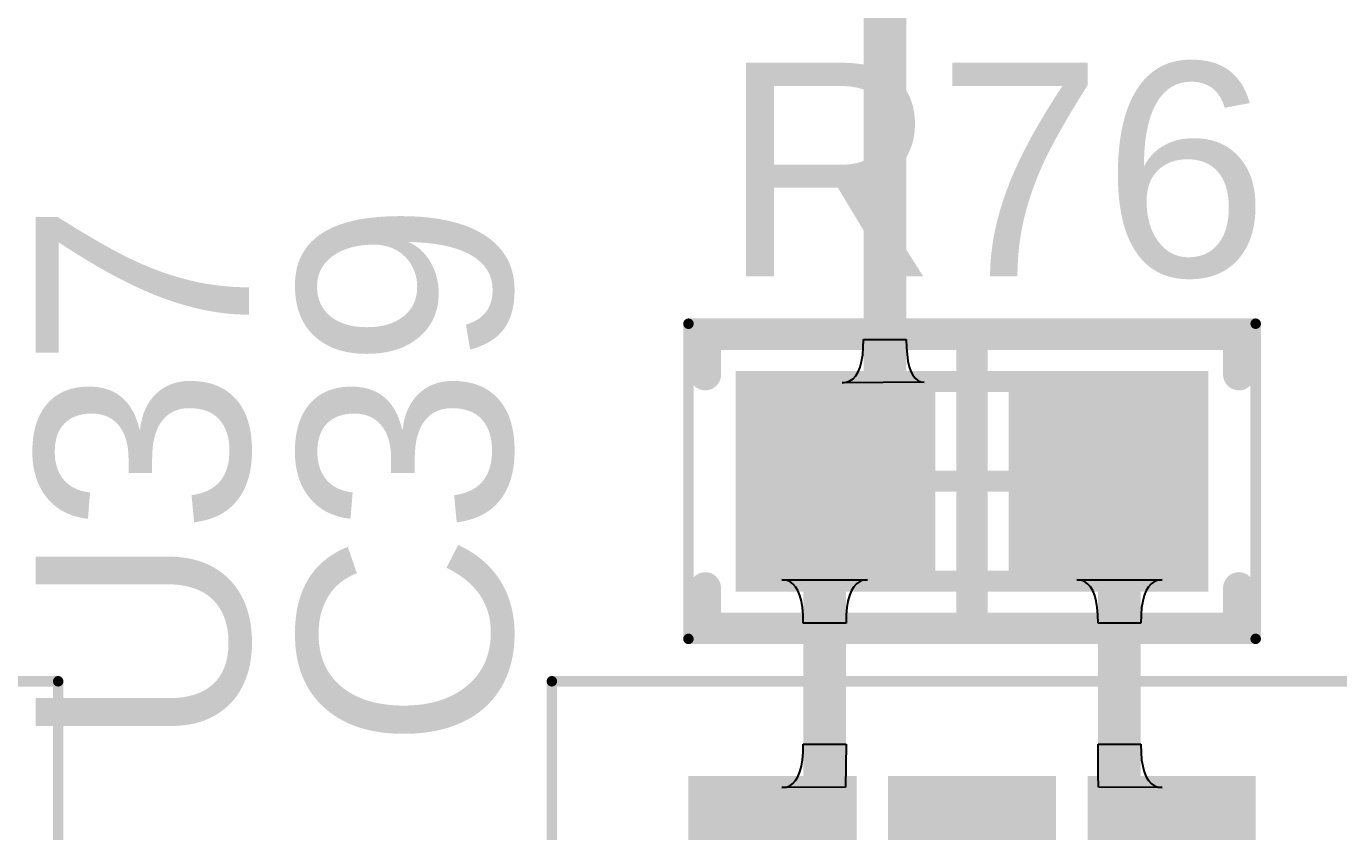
# Model space of a CAD drawing. Header units: inches. Extents: x -0.01 to 3.94, y -0.06 to 4.68.
# Drawn here: x 0.3028 to 0.5487, y 3.7443 to 3.8953 of the extents above; entities that cross this region are included whole.
import ezdxf

# ---------------------------------------------------------------- set-up
doc = ezdxf.new("R2010")
doc.units = ezdxf.units.IN
doc.header["$MEASUREMENT"] = 0
for name, color, linetype in [('Top 3D Body', 56, 'Continuous'), ('Top Courtyard', 56, 'Continuous'), ('Top Layer', 1, 'Continuous'), ('Top Overlay', 2, 'Continuous'), ('Top Paste', 8, 'Continuous'), ('Top Solder', 216, 'Continuous')]:
    doc.layers.add(name, color=color, linetype=linetype)
doc.styles.add('Arial', font='', dxfattribs={"height": 0.2})
doc.styles.get('Arial').set_extended_font_data('Arial')

# ---------------------------------------------------------------- blocks, each defined once
blk = doc.blocks.new('A3DDA0BC_073E_4B18_9613_F713A7EC1E27_427')
at = {"layer": 'Top Layer'}
for points in [[(-0.07283, 0.02362), (-0.07283, 0.05118), (-0.02165, 0.05118), (-0.02165, 0.02362)], [(0.02165, 0.02362), (0.02165, 0.05118), (0.07283, 0.05118), (0.07283, 0.02362)], [(-0.07283, -0.01378), (-0.07283, 0.01378), (-0.02165, 0.01378), (-0.02165, -0.01378)], [(-0.07283, -0.05118), (-0.07283, -0.02362), (-0.02165, -0.02362), (-0.02165, -0.05118)], [(0.02165, -0.05118), (0.02165, -0.02362), (0.07283, -0.02362), (0.07283, -0.05118)]]:
    blk.add_hatch(color=1, dxfattribs=at).paths.add_polyline_path(points)
at = {"layer": 'Top Paste'}
for points in [[(-0.07283, 0.02362), (-0.07283, 0.05118), (-0.02165, 0.05118), (-0.02165, 0.02362)], [(0.02165, 0.02362), (0.02165, 0.05118), (0.07283, 0.05118), (0.07283, 0.02362)], [(-0.07283, -0.01378), (-0.07283, 0.01378), (-0.02165, 0.01378), (-0.02165, -0.01378)], [(-0.07283, -0.05118), (-0.07283, -0.02362), (-0.02165, -0.02362), (-0.02165, -0.05118)], [(0.02165, -0.05118), (0.02165, -0.02362), (0.07283, -0.02362), (0.07283, -0.05118)]]:
    blk.add_hatch(color=8, dxfattribs=at).paths.add_polyline_path(points)
at = {"layer": 'Top Solder'}
for points in [[(-0.0748, 0.02165), (-0.0748, 0.05315), (-0.01969, 0.05315), (-0.01969, 0.02165)], [(0.01968, 0.02165), (0.01968, 0.05315), (0.0748, 0.05315), (0.0748, 0.02165)], [(-0.0748, -0.01575), (-0.0748, 0.01575), (-0.01969, 0.01575), (-0.01969, -0.01575)], [(-0.0748, -0.05315), (-0.0748, -0.02165), (-0.01969, -0.02165), (-0.01969, -0.05315)], [(0.01968, -0.05315), (0.01968, -0.02165), (0.0748, -0.02165), (0.0748, -0.05315)]]:
    blk.add_hatch(color=216, dxfattribs=at).paths.add_polyline_path(points)
at = {"layer": 'Top 3D Body'}
for points in [[(-0.03346, -0.05905, 0.00394, 0.00394, 0), (-0.03346, 0.05906, 0.00394, 0.00394, 0)], [(0.03346, 0.05906, 0.00394, 0.00394, 0), (-0.03346, 0.05906, 0.00394, 0.00394, 0)], [(0.03346, -0.05905, 0.00394, 0.00394, 0), (0.03346, 0.05906, 0.00394, 0.00394, 0)], [(0.03346, -0.05905, 0.00394, 0.00394, 0), (-0.03346, -0.05905, 0.00394, 0.00394, 0)]]:
    blk.add_lwpolyline(points, format="xyseb", dxfattribs=at)
for points in [[(-0.03445, 0.05906, 0.00197, 0.00197, 1), (-0.03248, 0.05906, 0.00197, 0.00197, 1)], [(-0.03445, 0.05906, 0.00197, 0.00197, 1), (-0.03248, 0.05906, 0.00197, 0.00197, 1)], [(0.03248, 0.05906, 0.00197, 0.00197, 1), (0.03445, 0.05906, 0.00197, 0.00197, 1)], [(0.03248, 0.05906, 0.00197, 0.00197, 1), (0.03445, 0.05906, 0.00197, 0.00197, 1)], [(-0.03445, -0.05905, 0.00197, 0.00197, 1), (-0.03248, -0.05905, 0.00197, 0.00197, 1)], [(-0.03445, -0.05905, 0.00197, 0.00197, 1), (-0.03248, -0.05905, 0.00197, 0.00197, 1)], [(0.03248, -0.05905, 0.00197, 0.00197, 1), (0.03445, -0.05905, 0.00197, 0.00197, 1)], [(0.03248, -0.05905, 0.00197, 0.00197, 1), (0.03445, -0.05905, 0.00197, 0.00197, 1)]]:
    blk.add_lwpolyline(points, format="xyseb", close=True, dxfattribs=at)
at = {"layer": 'Top Courtyard'}
for points in [[(-0.09252, -0.07874, 0.00197, 0.00197, 0), (-0.09252, 0.07874, 0.00197, 0.00197, 0)], [(0.09252, 0.07874, 0.00197, 0.00197, 0), (-0.09252, 0.07874, 0.00197, 0.00197, 0)], [(0.09252, -0.07874, 0.00197, 0.00197, 0), (0.09252, 0.07874, 0.00197, 0.00197, 0)], [(0, -0.01968, 0.00394, 0.00394, 0), (0, 0.01969, 0.00394, 0.00394, 0)], [(0.01969, 0, 0.00394, 0.00394, 0), (-0.01968, 0, 0.00394, 0.00394, 0)], [(0.09252, -0.07874, 0.00197, 0.00197, 0), (-0.09252, -0.07874, 0.00197, 0.00197, 0)]]:
    blk.add_lwpolyline(points, format="xyseb", dxfattribs=at)
for points in [[(-0.09301, 0.07874, 0.000984, 0.000984, 1), (-0.09203, 0.07874, 0.000984, 0.000984, 1)], [(-0.09301, 0.07874, 0.000984, 0.000984, 1), (-0.09203, 0.07874, 0.000984, 0.000984, 1)], [(0.09203, 0.07874, 0.000984, 0.000984, 1), (0.09301, 0.07874, 0.000984, 0.000984, 1)], [(0.09203, 0.07874, 0.000984, 0.000984, 1), (0.09301, 0.07874, 0.000984, 0.000984, 1)], [(-0.00098, 0.01969, 0.00197, 0.00197, 1), (0.00098, 0.01969, 0.00197, 0.00197, 1)], [(-0.02067, 0, 0.00197, 0.00197, 1), (-0.0187, 0, 0.00197, 0.00197, 1)], [(0.0187, 0, 0.00197, 0.00197, 1), (0.02067, 0, 0.00197, 0.00197, 1)], [(-0.00098, -0.01968, 0.00197, 0.00197, 1), (0.00098, -0.01968, 0.00197, 0.00197, 1)], [(-0.09301, -0.07874, 0.000984, 0.000984, 1), (-0.09203, -0.07874, 0.000984, 0.000984, 1)], [(-0.09301, -0.07874, 0.000984, 0.000984, 1), (-0.09203, -0.07874, 0.000984, 0.000984, 1)], [(0.09203, -0.07874, 0.000984, 0.000984, 1), (0.09301, -0.07874, 0.000984, 0.000984, 1)], [(0.09203, -0.07874, 0.000984, 0.000984, 1), (0.09301, -0.07874, 0.000984, 0.000984, 1)]]:
    blk.add_lwpolyline(points, format="xyseb", close=True, dxfattribs=at)
at = {"layer": 'Top Overlay'}
for points in [[(-0.04232, 0.07283, 0.00984, 0.00984, 1), (-0.05217, 0.07283, 0.00984, 0.00984, 1)], [(-0.05463, 0.07283, 0.00492, 0.00492, 1), (-0.0497, 0.07283, 0.00492, 0.00492, 1)], [(-0.04478, 0.07283, 0.00492, 0.00492, 1), (-0.03986, 0.07283, 0.00492, 0.00492, 1)], [(-0.00787, 0.05906, 0.00394, 0.00394, 1), (-0.00394, 0.05906, 0.00394, 0.00394, 1)], [(-0.00787, 0.05906, 0.00394, 0.00394, 1), (-0.00394, 0.05906, 0.00394, 0.00394, 1)], [(0.00394, 0.05906, 0.00394, 0.00394, 1), (0.00787, 0.05906, 0.00394, 0.00394, 1)], [(0.00394, 0.05906, 0.00394, 0.00394, 1), (0.00787, 0.05906, 0.00394, 0.00394, 1)], [(-0.00787, -0.05905, 0.00394, 0.00394, 1), (-0.00394, -0.05905, 0.00394, 0.00394, 1)], [(-0.00787, -0.05905, 0.00394, 0.00394, 1), (-0.00394, -0.05905, 0.00394, 0.00394, 1)], [(0.00394, -0.05905, 0.00394, 0.00394, 1), (0.00787, -0.05905, 0.00394, 0.00394, 1)], [(0.00394, -0.05905, 0.00394, 0.00394, 1), (0.00787, -0.05905, 0.00394, 0.00394, 1)]]:
    blk.add_lwpolyline(points, format="xyseb", close=True, dxfattribs=at)
for points in [[(0.00591, 0.05906, 0.00787, 0.00787, 0), (-0.00591, 0.05906, 0.00787, 0.00787, 0)], [(-0.00591, -0.05905, 0.00787, 0.00787, 0), (-0.00591, 0.05906, 0.00787, 0.00787, 0)], [(0.00591, -0.05905, 0.00787, 0.00787, 0), (0.00591, 0.05906, 0.00787, 0.00787, 0)], [(0.00591, -0.05905, 0.00787, 0.00787, 0), (-0.00591, -0.05905, 0.00787, 0.00787, 0)]]:
    blk.add_lwpolyline(points, format="xyseb", dxfattribs=at)
blk = doc.blocks.new('A3DDA0BC_073E_4B18_9613_F713A7EC1E27_429')
at = {"layer": 'Top Layer'}
for points in [[(-0.07283, 0.02362), (-0.07283, 0.05118), (-0.02165, 0.05118), (-0.02165, 0.02362)], [(0.02165, 0.02362), (0.02165, 0.05118), (0.07283, 0.05118), (0.07283, 0.02362)], [(-0.07283, -0.01378), (-0.07283, 0.01378), (-0.02165, 0.01378), (-0.02165, -0.01378)], [(-0.07283, -0.05118), (-0.07283, -0.02362), (-0.02165, -0.02362), (-0.02165, -0.05118)], [(0.02165, -0.05118), (0.02165, -0.02362), (0.07283, -0.02362), (0.07283, -0.05118)]]:
    blk.add_hatch(color=1, dxfattribs=at).paths.add_polyline_path(points)
at = {"layer": 'Top Paste'}
for points in [[(-0.07283, 0.02362), (-0.07283, 0.05118), (-0.02165, 0.05118), (-0.02165, 0.02362)], [(0.02165, 0.02362), (0.02165, 0.05118), (0.07283, 0.05118), (0.07283, 0.02362)], [(-0.07283, -0.01378), (-0.07283, 0.01378), (-0.02165, 0.01378), (-0.02165, -0.01378)], [(-0.07283, -0.05118), (-0.07283, -0.02362), (-0.02165, -0.02362), (-0.02165, -0.05118)], [(0.02165, -0.05118), (0.02165, -0.02362), (0.07283, -0.02362), (0.07283, -0.05118)]]:
    blk.add_hatch(color=8, dxfattribs=at).paths.add_polyline_path(points)
at = {"layer": 'Top Solder'}
for points in [[(-0.0748, 0.02165), (-0.0748, 0.05315), (-0.01969, 0.05315), (-0.01969, 0.02165)], [(0.01968, 0.02165), (0.01968, 0.05315), (0.0748, 0.05315), (0.0748, 0.02165)], [(-0.0748, -0.01575), (-0.0748, 0.01575), (-0.01969, 0.01575), (-0.01969, -0.01575)], [(-0.0748, -0.05315), (-0.0748, -0.02165), (-0.01969, -0.02165), (-0.01969, -0.05315)], [(0.01968, -0.05315), (0.01968, -0.02165), (0.0748, -0.02165), (0.0748, -0.05315)]]:
    blk.add_hatch(color=216, dxfattribs=at).paths.add_polyline_path(points)
at = {"layer": 'Top 3D Body'}
for points in [[(-0.03346, -0.05905, 0.00394, 0.00394, 0), (-0.03346, 0.05906, 0.00394, 0.00394, 0)], [(0.03346, 0.05906, 0.00394, 0.00394, 0), (-0.03346, 0.05906, 0.00394, 0.00394, 0)], [(0.03346, -0.05905, 0.00394, 0.00394, 0), (0.03346, 0.05906, 0.00394, 0.00394, 0)], [(0.03346, -0.05905, 0.00394, 0.00394, 0), (-0.03346, -0.05905, 0.00394, 0.00394, 0)]]:
    blk.add_lwpolyline(points, format="xyseb", dxfattribs=at)
for points in [[(-0.03445, 0.05906, 0.00197, 0.00197, 1), (-0.03248, 0.05906, 0.00197, 0.00197, 1)], [(-0.03445, 0.05906, 0.00197, 0.00197, 1), (-0.03248, 0.05906, 0.00197, 0.00197, 1)], [(0.03248, 0.05906, 0.00197, 0.00197, 1), (0.03445, 0.05906, 0.00197, 0.00197, 1)], [(0.03248, 0.05906, 0.00197, 0.00197, 1), (0.03445, 0.05906, 0.00197, 0.00197, 1)], [(-0.03445, -0.05905, 0.00197, 0.00197, 1), (-0.03248, -0.05905, 0.00197, 0.00197, 1)], [(-0.03445, -0.05905, 0.00197, 0.00197, 1), (-0.03248, -0.05905, 0.00197, 0.00197, 1)], [(0.03248, -0.05905, 0.00197, 0.00197, 1), (0.03445, -0.05905, 0.00197, 0.00197, 1)], [(0.03248, -0.05905, 0.00197, 0.00197, 1), (0.03445, -0.05905, 0.00197, 0.00197, 1)]]:
    blk.add_lwpolyline(points, format="xyseb", close=True, dxfattribs=at)
at = {"layer": 'Top Courtyard'}
for points in [[(-0.09252, -0.07874, 0.00197, 0.00197, 0), (-0.09252, 0.07874, 0.00197, 0.00197, 0)], [(0.09252, 0.07874, 0.00197, 0.00197, 0), (-0.09252, 0.07874, 0.00197, 0.00197, 0)], [(0.09252, -0.07874, 0.00197, 0.00197, 0), (0.09252, 0.07874, 0.00197, 0.00197, 0)], [(0, -0.01968, 0.00394, 0.00394, 0), (0, 0.01969, 0.00394, 0.00394, 0)], [(0.01969, 0, 0.00394, 0.00394, 0), (-0.01968, 0, 0.00394, 0.00394, 0)], [(0.09252, -0.07874, 0.00197, 0.00197, 0), (-0.09252, -0.07874, 0.00197, 0.00197, 0)]]:
    blk.add_lwpolyline(points, format="xyseb", dxfattribs=at)
for points in [[(-0.09301, 0.07874, 0.000984, 0.000984, 1), (-0.09203, 0.07874, 0.000984, 0.000984, 1)], [(-0.09301, 0.07874, 0.000984, 0.000984, 1), (-0.09203, 0.07874, 0.000984, 0.000984, 1)], [(0.09203, 0.07874, 0.000984, 0.000984, 1), (0.09301, 0.07874, 0.000984, 0.000984, 1)], [(0.09203, 0.07874, 0.000984, 0.000984, 1), (0.09301, 0.07874, 0.000984, 0.000984, 1)], [(-0.00098, 0.01969, 0.00197, 0.00197, 1), (0.00098, 0.01969, 0.00197, 0.00197, 1)], [(-0.02067, 0, 0.00197, 0.00197, 1), (-0.0187, 0, 0.00197, 0.00197, 1)], [(0.0187, 0, 0.00197, 0.00197, 1), (0.02067, 0, 0.00197, 0.00197, 1)], [(-0.00098, -0.01968, 0.00197, 0.00197, 1), (0.00098, -0.01968, 0.00197, 0.00197, 1)], [(-0.09301, -0.07874, 0.000984, 0.000984, 1), (-0.09203, -0.07874, 0.000984, 0.000984, 1)], [(-0.09301, -0.07874, 0.000984, 0.000984, 1), (-0.09203, -0.07874, 0.000984, 0.000984, 1)], [(0.09203, -0.07874, 0.000984, 0.000984, 1), (0.09301, -0.07874, 0.000984, 0.000984, 1)], [(0.09203, -0.07874, 0.000984, 0.000984, 1), (0.09301, -0.07874, 0.000984, 0.000984, 1)]]:
    blk.add_lwpolyline(points, format="xyseb", close=True, dxfattribs=at)
at = {"layer": 'Top Overlay'}
for points in [[(-0.04232, 0.07283, 0.00984, 0.00984, 1), (-0.05217, 0.07283, 0.00984, 0.00984, 1)], [(-0.05463, 0.07283, 0.00492, 0.00492, 1), (-0.0497, 0.07283, 0.00492, 0.00492, 1)], [(-0.04478, 0.07283, 0.00492, 0.00492, 1), (-0.03986, 0.07283, 0.00492, 0.00492, 1)], [(-0.00787, 0.05906, 0.00394, 0.00394, 1), (-0.00394, 0.05906, 0.00394, 0.00394, 1)], [(-0.00787, 0.05906, 0.00394, 0.00394, 1), (-0.00394, 0.05906, 0.00394, 0.00394, 1)], [(0.00394, 0.05906, 0.00394, 0.00394, 1), (0.00787, 0.05906, 0.00394, 0.00394, 1)], [(0.00394, 0.05906, 0.00394, 0.00394, 1), (0.00787, 0.05906, 0.00394, 0.00394, 1)], [(-0.00787, -0.05905, 0.00394, 0.00394, 1), (-0.00394, -0.05905, 0.00394, 0.00394, 1)], [(-0.00787, -0.05905, 0.00394, 0.00394, 1), (-0.00394, -0.05905, 0.00394, 0.00394, 1)], [(0.00394, -0.05905, 0.00394, 0.00394, 1), (0.00787, -0.05905, 0.00394, 0.00394, 1)], [(0.00394, -0.05905, 0.00394, 0.00394, 1), (0.00787, -0.05905, 0.00394, 0.00394, 1)]]:
    blk.add_lwpolyline(points, format="xyseb", close=True, dxfattribs=at)
for points in [[(0.00591, 0.05906, 0.00787, 0.00787, 0), (-0.00591, 0.05906, 0.00787, 0.00787, 0)], [(-0.00591, -0.05905, 0.00787, 0.00787, 0), (-0.00591, 0.05906, 0.00787, 0.00787, 0)], [(0.00591, -0.05905, 0.00787, 0.00787, 0), (0.00591, 0.05906, 0.00787, 0.00787, 0)], [(0.00591, -0.05905, 0.00787, 0.00787, 0), (-0.00591, -0.05905, 0.00787, 0.00787, 0)]]:
    blk.add_lwpolyline(points, format="xyseb", dxfattribs=at)
blk = doc.blocks.new('RES_0603_1608_478')
at = {"layer": 'Top Layer'}
for points in [[(-0.04232, -0.0187), (-0.04232, 0.0187), (-0.00886, 0.0187), (-0.00886, -0.0187)], [(0.00886, -0.0187), (0.00886, 0.0187), (0.04232, 0.0187), (0.04232, -0.0187)]]:
    blk.add_hatch(color=1, dxfattribs=at).paths.add_polyline_path(points)
at = {"layer": 'Top Paste'}
for points in [[(-0.04232, -0.0187), (-0.04232, 0.0187), (-0.00886, 0.0187), (-0.00886, -0.0187)], [(0.00886, -0.0187), (0.00886, 0.0187), (0.04232, 0.0187), (0.04232, -0.0187)]]:
    blk.add_hatch(color=8, dxfattribs=at).paths.add_polyline_path(points)
at = {"layer": 'Top Solder'}
for points in [[(-0.04429, -0.02067), (-0.04429, 0.02067), (-0.00689, 0.02067), (-0.00689, -0.02067)], [(0.00689, -0.02067), (0.00689, 0.02067), (0.04429, 0.02067), (0.04429, -0.02067)]]:
    blk.add_hatch(color=216, dxfattribs=at).paths.add_polyline_path(points)
at = {"layer": 'Top 3D Body'}
for points in [[(-0.03445, 0.0187, 0.00394, 0.00394, 0), (0.03445, 0.0187, 0.00394, 0.00394, 0)], [(-0.03445, -0.0187, 0.00394, 0.00394, 0), (-0.03445, 0.0187, 0.00394, 0.00394, 0)], [(0.03445, -0.0187, 0.00394, 0.00394, 0), (0.03445, 0.0187, 0.00394, 0.00394, 0)], [(-0.03445, -0.0187, 0.00394, 0.00394, 0), (0.03445, -0.0187, 0.00394, 0.00394, 0)]]:
    blk.add_lwpolyline(points, format="xyseb", dxfattribs=at)
for points in [[(-0.03543, 0.0187, 0.00197, 0.00197, 1), (-0.03346, 0.0187, 0.00197, 0.00197, 1)], [(-0.03543, 0.0187, 0.00197, 0.00197, 1), (-0.03346, 0.0187, 0.00197, 0.00197, 1)], [(0.03346, 0.0187, 0.00197, 0.00197, 1), (0.03543, 0.0187, 0.00197, 0.00197, 1)], [(0.03346, 0.0187, 0.00197, 0.00197, 1), (0.03543, 0.0187, 0.00197, 0.00197, 1)], [(-0.03543, -0.0187, 0.00197, 0.00197, 1), (-0.03346, -0.0187, 0.00197, 0.00197, 1)], [(-0.03543, -0.0187, 0.00197, 0.00197, 1), (-0.03346, -0.0187, 0.00197, 0.00197, 1)], [(0.03346, -0.0187, 0.00197, 0.00197, 1), (0.03543, -0.0187, 0.00197, 0.00197, 1)], [(0.03346, -0.0187, 0.00197, 0.00197, 1), (0.03543, -0.0187, 0.00197, 0.00197, 1)]]:
    blk.add_lwpolyline(points, format="xyseb", close=True, dxfattribs=at)
at = {"layer": 'Top Courtyard'}
for points in [[(-0.05315, 0.02953, 0.00197, 0.00197, 0), (0.05315, 0.02953, 0.00197, 0.00197, 0)], [(-0.05315, -0.02953, 0.00197, 0.00197, 0), (-0.05315, 0.02953, 0.00197, 0.00197, 0)], [(0.05315, -0.02953, 0.00197, 0.00197, 0), (0.05315, 0.02953, 0.00197, 0.00197, 0)], [(0, -0.0187, 0.00394, 0.00394, 0), (0, 0.0187, 0.00394, 0.00394, 0)], [(-0.0187, 0, 0.00394, 0.00394, 0), (0.0187, 0, 0.00394, 0.00394, 0)], [(-0.05315, -0.02953, 0.00197, 0.00197, 0), (0.05315, -0.02953, 0.00197, 0.00197, 0)]]:
    blk.add_lwpolyline(points, format="xyseb", dxfattribs=at)
for points in [[(-0.05364, 0.02953, 0.000984, 0.000984, 1), (-0.05266, 0.02953, 0.000984, 0.000984, 1)], [(-0.05364, 0.02953, 0.000984, 0.000984, 1), (-0.05266, 0.02953, 0.000984, 0.000984, 1)], [(0.05266, 0.02953, 0.000984, 0.000984, 1), (0.05364, 0.02953, 0.000984, 0.000984, 1)], [(0.05266, 0.02953, 0.000984, 0.000984, 1), (0.05364, 0.02953, 0.000984, 0.000984, 1)], [(-0.00098, 0.0187, 0.00197, 0.00197, 1), (0.00098, 0.0187, 0.00197, 0.00197, 1)], [(-0.01968, 0, 0.00197, 0.00197, 1), (-0.01772, 0, 0.00197, 0.00197, 1)], [(0.01772, 0, 0.00197, 0.00197, 1), (0.01968, 0, 0.00197, 0.00197, 1)], [(-0.00098, -0.0187, 0.00197, 0.00197, 1), (0.00098, -0.0187, 0.00197, 0.00197, 1)], [(-0.05364, -0.02953, 0.000984, 0.000984, 1), (-0.05266, -0.02953, 0.000984, 0.000984, 1)], [(-0.05364, -0.02953, 0.000984, 0.000984, 1), (-0.05266, -0.02953, 0.000984, 0.000984, 1)], [(0.05266, -0.02953, 0.000984, 0.000984, 1), (0.05364, -0.02953, 0.000984, 0.000984, 1)], [(0.05266, -0.02953, 0.000984, 0.000984, 1), (0.05364, -0.02953, 0.000984, 0.000984, 1)]]:
    blk.add_lwpolyline(points, format="xyseb", close=True, dxfattribs=at)
at = {"layer": 'Top Overlay'}
for points in [[(-0.05, 0.02756, 0.00591, 0.00591, 0), (0.05, 0.02756, 0.00591, 0.00591, 0)], [(-0.05, 0.02, 0.00591, 0.00591, 0), (-0.05, 0.02756, 0.00591, 0.00591, 0)], [(0, -0.02756, 0.00591, 0.00591, 0), (0, 0.02756, 0.00591, 0.00591, 0)], [(0.05, 0.02, 0.00591, 0.00591, 0), (0.05, 0.02756, 0.00591, 0.00591, 0)], [(-0.05, -0.02756, 0.00591, 0.00591, 0), (-0.05, -0.02, 0.00591, 0.00591, 0)], [(0.05, -0.02756, 0.00591, 0.00591, 0), (0.05, -0.02, 0.00591, 0.00591, 0)], [(-0.05, -0.02756, 0.00591, 0.00591, 0), (0.05, -0.02756, 0.00591, 0.00591, 0)]]:
    blk.add_lwpolyline(points, format="xyseb", dxfattribs=at)
for points in [[(-0.05148, 0.02756, 0.00295, 0.00295, 1), (-0.04852, 0.02756, 0.00295, 0.00295, 1)], [(-0.05148, 0.02756, 0.00295, 0.00295, 1), (-0.04852, 0.02756, 0.00295, 0.00295, 1)], [(-0.00148, 0.02756, 0.00295, 0.00295, 1), (0.00148, 0.02756, 0.00295, 0.00295, 1)], [(0.04852, 0.02756, 0.00295, 0.00295, 1), (0.05148, 0.02756, 0.00295, 0.00295, 1)], [(0.04852, 0.02756, 0.00295, 0.00295, 1), (0.05148, 0.02756, 0.00295, 0.00295, 1)], [(-0.05148, 0.02, 0.00295, 0.00295, 1), (-0.04852, 0.02, 0.00295, 0.00295, 1)], [(0.04852, 0.02, 0.00295, 0.00295, 1), (0.05148, 0.02, 0.00295, 0.00295, 1)], [(-0.05148, -0.02, 0.00295, 0.00295, 1), (-0.04852, -0.02, 0.00295, 0.00295, 1)], [(0.04852, -0.02, 0.00295, 0.00295, 1), (0.05148, -0.02, 0.00295, 0.00295, 1)], [(-0.05148, -0.02756, 0.00295, 0.00295, 1), (-0.04852, -0.02756, 0.00295, 0.00295, 1)], [(-0.05148, -0.02756, 0.00295, 0.00295, 1), (-0.04852, -0.02756, 0.00295, 0.00295, 1)], [(-0.00148, -0.02756, 0.00295, 0.00295, 1), (0.00148, -0.02756, 0.00295, 0.00295, 1)], [(0.04852, -0.02756, 0.00295, 0.00295, 1), (0.05148, -0.02756, 0.00295, 0.00295, 1)], [(0.04852, -0.02756, 0.00295, 0.00295, 1), (0.05148, -0.02756, 0.00295, 0.00295, 1)]]:
    blk.add_lwpolyline(points, format="xyseb", close=True, dxfattribs=at)

msp = doc.modelspace()

# ---------------------------------------------------------------- linework, layer by layer
at = {"layer": 'Top Layer'}
for p, q in [((0.4595, 3.83367), (0.45962, 3.83504)), ((0.45962, 3.83504), (0.45966, 3.83658)), ((0.45966, 3.83658), (0.46766, 3.83658)), ((0.46766, 3.83658), (0.4677, 3.83506)), ((0.4677, 3.83506), (0.46796, 3.8325)), ((0.45902, 3.8314), (0.4593, 3.83245)), ((0.4593, 3.83245), (0.4595, 3.83367)), ((0.46796, 3.8325), (0.4682, 3.83146)), ((0.4577, 3.8292), (0.45822, 3.82978)), ((0.45822, 3.82978), (0.45866, 3.83051)), ((0.45866, 3.83051), (0.45902, 3.8314)), ((0.4682, 3.83146), (0.4685, 3.83058)), ((0.4685, 3.83058), (0.46887, 3.82986)), ((0.46887, 3.82986), (0.46931, 3.8293)), ((0.47102, 3.82858), (0.45566, 3.82846)), ((0.45566, 3.82846), (0.45642, 3.82855)), ((0.45642, 3.82855), (0.4571, 3.8288)), ((0.4571, 3.8288), (0.4577, 3.8292)), ((0.46931, 3.8293), (0.46981, 3.8289)), ((0.46981, 3.8289), (0.47038, 3.82866)), ((0.47038, 3.82866), (0.47102, 3.82858)), ((0.44514, 3.79146), (0.44438, 3.79154)), ((0.44438, 3.79154), (0.46038, 3.79154)), ((0.44582, 3.79121), (0.44514, 3.79146)), ((0.44642, 3.79081), (0.44582, 3.79121)), ((0.44694, 3.79024), (0.44642, 3.79081)), ((0.45834, 3.79081), (0.45782, 3.79024)), ((0.45894, 3.79121), (0.45834, 3.79081)), ((0.45962, 3.79146), (0.45894, 3.79121)), ((0.46038, 3.79154), (0.45962, 3.79146)), ((0.50038, 3.79146), (0.49962, 3.79154)), ((0.49962, 3.79154), (0.51562, 3.79154)), ((0.50106, 3.79121), (0.50038, 3.79146)), ((0.50166, 3.79081), (0.50106, 3.79121)), ((0.50218, 3.79024), (0.50166, 3.79081)), ((0.51358, 3.79081), (0.51306, 3.79024)), ((0.51418, 3.79121), (0.51358, 3.79081)), ((0.51486, 3.79146), (0.51418, 3.79121)), ((0.51562, 3.79154), (0.51486, 3.79146)), ((0.44738, 3.78951), (0.44694, 3.79024)), ((0.44774, 3.78862), (0.44738, 3.78951)), ((0.44802, 3.78756), (0.44774, 3.78862)), ((0.45702, 3.78862), (0.45674, 3.78756)), ((0.45738, 3.78951), (0.45702, 3.78862)), ((0.45782, 3.79024), (0.45738, 3.78951)), ((0.50262, 3.78951), (0.50218, 3.79024)), ((0.50298, 3.78862), (0.50262, 3.78951)), ((0.50326, 3.78756), (0.50298, 3.78862)), ((0.51226, 3.78862), (0.51198, 3.78756)), ((0.51262, 3.78951), (0.51226, 3.78862)), ((0.51306, 3.79024), (0.51262, 3.78951)), ((0.44822, 3.78634), (0.44802, 3.78756)), ((0.44834, 3.78496), (0.44822, 3.78634)), ((0.45654, 3.78634), (0.45642, 3.78496)), ((0.45674, 3.78756), (0.45654, 3.78634)), ((0.50346, 3.78634), (0.50326, 3.78756)), ((0.50358, 3.78496), (0.50346, 3.78634)), ((0.51178, 3.78634), (0.51166, 3.78496)), ((0.51198, 3.78756), (0.51178, 3.78634)), ((0.44838, 3.78342), (0.44834, 3.78496)), ((0.45638, 3.78342), (0.44838, 3.78342)), ((0.45642, 3.78496), (0.45638, 3.78342)), ((0.50362, 3.78342), (0.50358, 3.78496)), ((0.51162, 3.78342), (0.50362, 3.78342)), ((0.51166, 3.78496), (0.51162, 3.78342)), ((0.44822, 3.7578), (0.44834, 3.75918)), ((0.44834, 3.75918), (0.44838, 3.76071)), ((0.44838, 3.76071), (0.45638, 3.76071)), ((0.45638, 3.76071), (0.45626, 3.75271)), ((0.50362, 3.76071), (0.51162, 3.76071)), ((0.50365, 3.75471), (0.50362, 3.76071)), ((0.51162, 3.76071), (0.51166, 3.75918)), ((0.51166, 3.75918), (0.51178, 3.7578)), ((0.44774, 3.75554), (0.44802, 3.75659)), ((0.44802, 3.75659), (0.44822, 3.7578)), ((0.51178, 3.7578), (0.51198, 3.75659)), ((0.51198, 3.75659), (0.51226, 3.75554)), ((0.44642, 3.75334), (0.44694, 3.75391)), ((0.44694, 3.75391), (0.44738, 3.75464)), ((0.44738, 3.75464), (0.44774, 3.75554)), ((0.5037, 3.75303), (0.50365, 3.75471)), ((0.51226, 3.75554), (0.51262, 3.75464)), ((0.51262, 3.75464), (0.51306, 3.75391)), ((0.51306, 3.75391), (0.51358, 3.75334)), ((0.45626, 3.75271), (0.44438, 3.75259)), ((0.44438, 3.75259), (0.44514, 3.75268)), ((0.44514, 3.75268), (0.44582, 3.75293)), ((0.44582, 3.75293), (0.44642, 3.75334)), ((0.50372, 3.75279), (0.5037, 3.75303)), ((0.50374, 3.75271), (0.50372, 3.75279)), ((0.51562, 3.75259), (0.50374, 3.75271)), ((0.51358, 3.75334), (0.51418, 3.75293)), ((0.51418, 3.75293), (0.51486, 3.75268)), ((0.51486, 3.75268), (0.51562, 3.75259))]:
    msp.add_line(p, q, dxfattribs=at)
for points in [[(0.46366, 3.82128, 0.008, 0.008, 0), (0.46366, 4.10406, 0.008, 0.008, 0)], [(0.45238, 3.81, 0.008, 0.008, 0), (0.46366, 3.82128, 0.008, 0.008, 0)], [(0.45238, 3.73702, 0.008, 0.008, 0), (0.45238, 3.81, 0.008, 0.008, 0)], [(0.50559, 3.81, 0.008, 0.008, 0), (0.50762, 3.80797, 0.008, 0.008, 0)], [(0.50762, 3.73702, 0.008, 0.008, 0), (0.50762, 3.80797, 0.008, 0.008, 0)]]:
    msp.add_lwpolyline(points, format="xyseb", dxfattribs=at)
for points in [[(0.46166, 3.82128, 0.004, 0.004, 1), (0.46566, 3.82128, 0.004, 0.004, 1)], [(0.46166, 3.82128, 0.004, 0.004, 1), (0.46566, 3.82128, 0.004, 0.004, 1)], [(0.45038, 3.81, 0.004, 0.004, 1), (0.45438, 3.81, 0.004, 0.004, 1)], [(0.45038, 3.81, 0.004, 0.004, 1), (0.45438, 3.81, 0.004, 0.004, 1)], [(0.50359, 3.81, 0.004, 0.004, 1), (0.50759, 3.81, 0.004, 0.004, 1)], [(0.50562, 3.80797, 0.004, 0.004, 1), (0.50962, 3.80797, 0.004, 0.004, 1)], [(0.50562, 3.80797, 0.004, 0.004, 1), (0.50962, 3.80797, 0.004, 0.004, 1)]]:
    msp.add_lwpolyline(points, format="xyseb", close=True, dxfattribs=at)

# ---------------------------------------------------------------- block references
for name, p, rotation in [('RES_0603_1608_478', (0.48, 3.81), 360), ('A3DDA0BC_073E_4B18_9613_F713A7EC1E27_427', (0.23, 3.68), 270), ('A3DDA0BC_073E_4B18_9613_F713A7EC1E27_429', (0.48, 3.68), 270)]:
    msp.add_blockref(name, p, dxfattribs=dict(rotation=rotation))

# ---------------------------------------------------------------- texts
at = {"layer": 'Top Overlay', "style": 'Arial'}
msp.add_text('R76', height=0.04, dxfattribs=at).set_placement((0.43307, 3.84843))
for s, p in [('U37', (0.34449, 3.75984)), ('C39', (0.3937, 3.75984))]:
    msp.add_text(s, height=0.04, rotation=90, dxfattribs=at).set_placement(p)

doc.saveas('drawing.dxf')
